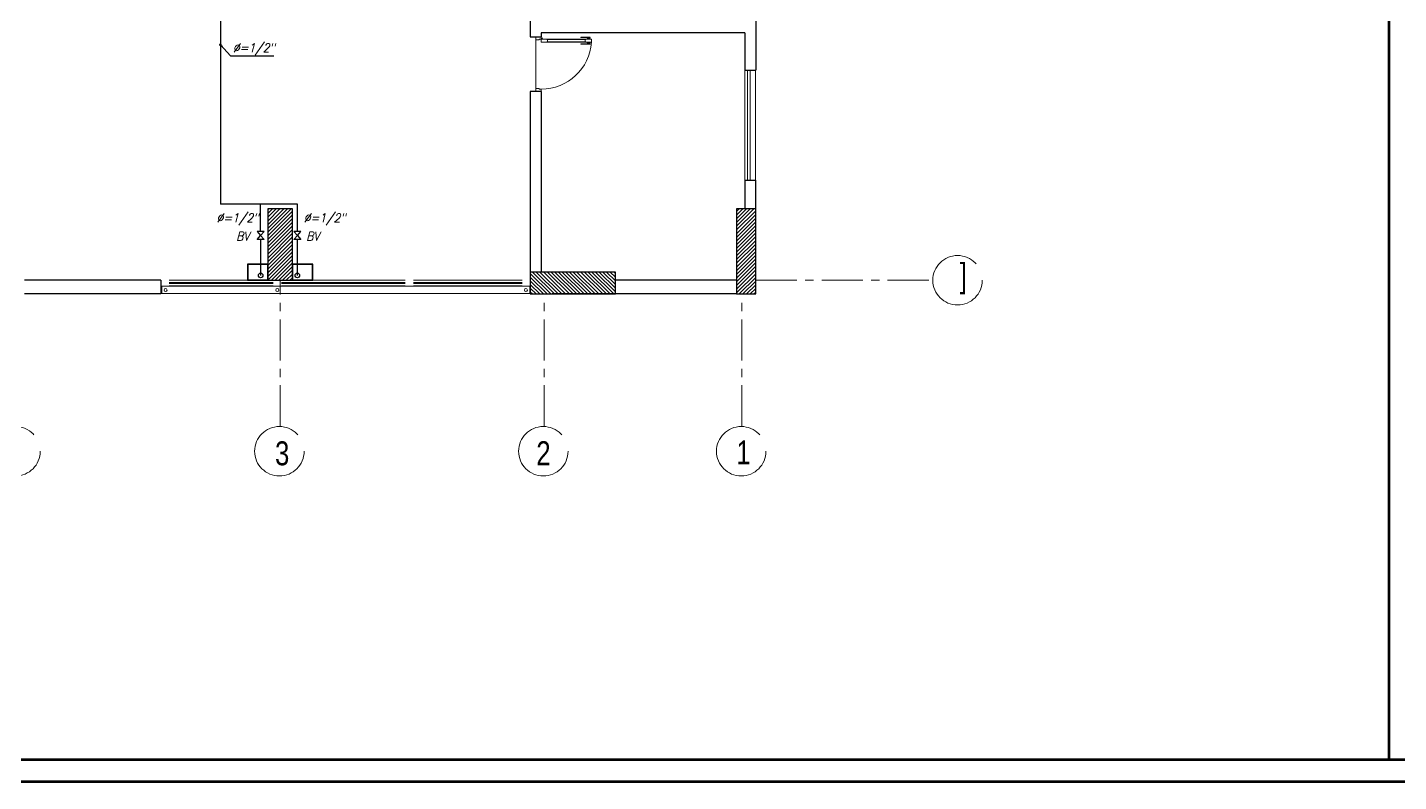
# Model space of a CAD drawing. Extents: x 847 to 949, y 518 to 813.
# Drawn here: x 902 to 926.94, y 741.24 to 754.96 of the extents above; entities that cross this region are included whole.
import ezdxf

# ---------------------------------------------------------------- set-up
doc = ezdxf.new("R2010")
doc.units = 0
doc.header["$MEASUREMENT"] = 0
doc.linetypes.add('CENTERX2', pattern=[4, 2.5, -0.5, 0.5, -0.5])
doc.layers.get('0').update_dxf_attribs({"linetype": 'CONTINUOUS', "lineweight": 30})
for name, color, linetype, lineweight in [('axis', 1, 'CENTERX2', 5), ('Column', 6, 'CONTINUOUS', 25), ('DOOR', 30, 'CONTINUOUS', 9), ('Elevation', 150, 'CONTINUOUS', 18), ('hatch', 252, 'CONTINUOUS', 9), ('R-SWTS-DET1', 1, 'CONTINUOUS', 5), ('txt in circle', 11, 'CONTINUOUS', 13), ('UG-BORDER', 20, 'CONTINUOUS', 80), ('Wall', 5, 'CONTINUOUS', 30), ('WINDOW', 4, 'CONTINUOUS', 5)]:
    doc.layers.add(name, color=color, linetype=linetype, lineweight=lineweight)
for name, color, linetype in [('LPGTX', 4, 'CONTINUOUS'), ('NG', 6, 'CONTINUOUS'), ('WOOD COL', 254, 'CONTINUOUS')]:
    doc.layers.add(name, color=color, linetype=linetype)
doc.styles.add('ROMANS', font='italic8.shx')
doc.styles.add('SOSA2', font='SOSA.shx', dxfattribs={"width": 0.8})
doc.dimstyles.get("Standard").update_dxf_attribs({"dimtxt": 0.12, "dimasz": 0.05, "dimexe": 0.18, "dimexo": 0.0625, "dimgap": 0.09, "dimtad": 0, "dimtih": 1, "dimtoh": 1, "dimzin": 0, "dimdsep": 46, "dimtxsty": 'Standard', "dimblk": 'DOT', "dimcen": 0.09, "dimadec": 0, "dimazin": 0, "dimtfac": 1, "dimtofl": 0, "dimtmove": 0, "dimatfit": 3, "dimldrblk": 'DOT', "dimfxl": 1, "dimtolj": 1, "dimtzin": 0, "dimarcsym": 0})
pattern_1 = [(45, (1093.753866770725, 436.0355226717799), (-0.0336759604540093, 0.0336759604540093), [])]

# ---------------------------------------------------------------- blocks, each defined once
blk = doc.blocks.new('d8')
at = {"layer": 'DOOR', "color": 252}
for p, q in [((32.11949057471932, -112.7480921357878), (32.11949057471932, -112.0481896781356)), ((32.12445321347209, -112.0481896781356), (32.12445321347209, -112.748092135788)), ((32.17111337731573, -112.0481896781356), (32.17111337731573, -112.7480921357878)), ((32.17607601606785, -112.7480921357878), (32.17607601606785, -112.0481896781353))]:
    blk.add_line(p, q, dxfattribs=at)
at = {"layer": 'DOOR', "color": 251}
blk.add_line((32.13112043701042, -112.9536329828703), (33.01999110287822, -112.9536329828703), dxfattribs=at)
at = {"layer": 'DOOR', "color": 1}
for points in [[(32.09162617243794, -112.137211430456), (32.0835986547513, -112.137211430456), (32.0835986547513, -111.9648679569864), (32.09162617243805, -111.9648679569864)], [(32.20394041834952, -112.137211430456), (32.21196793603632, -112.137211430456), (32.21196793603632, -111.9648679569862), (32.20394041834965, -111.9648679569862)], [(32.10334504411441, -111.9826758234901), (32.096911198511, -111.9826758234901), (32.096911198511, -112.0028984041054), (32.10334504411441, -112.0028984041054)], [(32.19222154667344, -111.9826758234901), (32.19865539227682, -111.9826758234901), (32.19865539227682, -112.0028984041054), (32.19222154667344, -112.0028984041054)]]:
    blk.add_lwpolyline(points, close=True, dxfattribs=at)
for points in [[(32.09162617243805, -111.9829640839593, -0.9999999999999998), (32.096911198511, -111.9829640839593), (32.096911198511, -111.9829640839593), (32.096911198511, -112.002610143636), (32.096911198511, -112.002610143636, -0.9999999999999998), (32.09162617243805, -112.002610143636), (32.09162617243805, -112.002610143636)], [(32.20394041834965, -111.9829640839593, 0.9999999999999998), (32.19865539227682, -111.9829640839593), (32.19865539227682, -111.9829640839593), (32.19865539227682, -112.0026101436362), (32.19865539227682, -112.0026101436362, 0.9999999999999998), (32.20394041834965, -112.0026101436362), (32.20394041834965, -112.0026101436362)]]:
    blk.add_lwpolyline(points, format="xyb", close=True, dxfattribs=at)
for points in [[(32.1088998255243, -112.0100383941915), (32.10334504411441, -112.0100383941915), (32.10334504411441, -111.9755358334042), (32.1088998255243, -111.9755358334042)], [(32.12000938834423, -112.0204157710859), (32.1088998255243, -112.0204157710859), (32.1088998255243, -111.9648679569862), (32.12000938834423, -111.9648679569862)], [(32.18666676526341, -112.0100383941908), (32.19222154667344, -112.0100383941908), (32.19222154667344, -111.975535833404), (32.18666676526357, -111.975535833404)]]:
    blk.add_lwpolyline(points, dxfattribs=at)
at = {"layer": 'DOOR', "color": 5}
for points in [[(32.12445321347209, -112.0426348967258), (32.12445321347209, -112.0537444595456), (32.17111337731561, -112.0537444595456), (32.17111337731561, -112.0426348967258), (32.17555720244376, -112.0426348967258), (32.17555720244376, -111.9426488313468), (32.17555720244376, -111.9426488313468), (32.12000938834433, -111.9426488313468), (32.12000938834433, -112.0426348967258)], [(32.07557139944827, -112.9536329828707), (32.07557113706436, -112.8536329825768), (32.12000938834383, -112.8536329825768), (32.12000965072765, -112.8915336456279), (32.13111921354742, -112.8915336456279), (32.13112043701042, -112.9536329828703)], [(32.12445321347185, -112.753646917198), (32.12445321347185, -112.742537354378), (32.17111337731524, -112.742537354378), (32.17111337731524, -112.753646917198), (32.17555720244334, -112.753646917198), (32.17555720244334, -112.8536329825768), (32.17555720244334, -112.8536329825768), (32.12000938834383, -112.8536329825768), (32.12000938834383, -112.753646917198)], [(33.07557139944875, -112.953632982871), (33.07557139923375, -112.8536329828921), (33.03099353957411, -112.8536329825773), (33.03099380195788, -112.8915336456279), (33.01988423913794, -112.8915336456279), (33.01999110287822, -112.9536329828703)]]:
    blk.add_lwpolyline(points, close=True, dxfattribs=at)
blk.add_lwpolyline([(32.17555720244376, -112.0204157710862), (32.18666676526341, -112.0204157710862), (32.18666676526341, -111.9648679569864), (32.17555720244376, -111.9648679569864)], dxfattribs=at)
for points in [[(32.12445321347209, -112.0531523168882), (32.12445321347209, -112.0531523168882, -0.9999999999999998), (32.12445321347209, -112.0432270393829)], [(32.17111337731561, -112.0531523168882), (32.17111337731561, -112.0531523168882, 0.9999999999999998), (32.17111337731561, -112.0432270393829)], [(32.12445321347185, -112.7431294970356), (32.12445321347185, -112.7431294970356, 0.9999999999999998), (32.12445321347185, -112.7530547745402)], [(32.17111337731524, -112.7431294970356), (32.17111337731524, -112.7431294970356, -0.9999999999999998), (32.17111337731524, -112.7530547745402)]]:
    blk.add_lwpolyline(points, format="xyb", close=True, dxfattribs=at)
blk.add_circle((32.10889982552379, -112.842523419757), 0.0111095628198811, dxfattribs=at)
at = {"layer": 'DOOR', "color": 252}
blk.add_arc((32.11820588788596, -112.8536329825768), 0.9127876516880132, 359.9999999999772, 86.39767896853148, dxfattribs=at)
blk = doc.blocks.new('A$C11ED6BD5')
at = {"layer": 'axis', "color": 0, "ltscale": 0.3}
for p, q in [((-8.650000000000317, -2.411147639998715), (-8.650000000000317, 0.2499999999998863)), ((-2.274e-13, 0.2499999999997726), (3.221713413324549, 0.2499999999997726)), ((-3.850000000000362, -2.411147639998715), (-3.850000000000362, -1.137e-13)), ((-0.2500000000004547, -2.411147639998715), (-0.2500000000004547, -1.137e-13))]:
    blk.add_line(p, q, dxfattribs=at)
at = {"layer": 'axis', "color": 0}
for centre in [(3.671713413324596, 0.2499999999997726), (-13.46343078568111, -2.860947166450272), (-8.66343078568093, -2.860947166450272), (-3.863430785680976, -2.860947166450272), (-0.2634307856808391, -2.860947166450272)]:
    blk.add_circle(centre, 0.45, dxfattribs=at)
at = {"layer": 'txt in circle', "color": 0, "ltscale": 0.01, "char_height": 0.4354560000000001, "attachment_point": 5, "style": 'SOSA2'}
for s, insert in [(']', (3.777156855930002, 0.2779492569161448)), ('3', (-8.612709467187415, -2.901906277912303)), ('2', (-3.860483004342539, -2.896986387921629)), ('1', (-0.2220841288913107, -2.883116545375628))]:
    blk.add_mtext(s, dxfattribs=dict(at, insert=insert))
blk = doc.blocks.new('M-ISV')
for p, q in [((0, -2.84e-14), (-0.9231360861167844, 0.7679999999999936)), ((-0.9231360861167844, 0.7679999999999936), (-0.9231360861167844, -0.7680000000000078)), ((0, -2.84e-14), (0.9231360861167844, 0.7679999999999936)), ((0.9231360861167844, 0.7679999999999936), (0.9231360861167844, -0.7680000000000078)), ((-0.9231360861167844, -0.7680000000000078), (0, -2.84e-14)), ((0.9231360861167844, -0.7680000000000078), (0, -2.84e-14))]:
    blk.add_line(p, q)
blk = doc.blocks.new('_Dot')
at = {"color": 0, "linetype": 'ByBlock', "lineweight": -2}
blk.add_line((-0.5, 0), (-1, 0), dxfattribs=at)
at = {"color": 0, "linetype": 'ByBlock', "const_width": 0.5}
blk.add_lwpolyline([(-0.25, 0, 1), (0.25, 0, 1)], format="xyb", close=True, dxfattribs=at)

msp = doc.modelspace()

# ---------------------------------------------------------------- hatches: boundary and pattern name
at = {"layer": 'hatch'}
h = msp.add_hatch(dxfattribs=at)
h.set_pattern_fill('ANSI31', color=252, scale=0.015, style=0)
h.set_pattern_definition(pattern_1)
h.paths.add_polyline_path([(906.3717068372063, 750.3575875132534), (906.8217068372063, 750.3575875132534), (906.8217068372063, 751.6575875132532), (906.3717068372063, 751.6575875132532)])
h = msp.add_hatch(dxfattribs=at)
h.set_pattern_fill('ANSI31', color=252, scale=0.015, style=0)
h.set_pattern_definition(pattern_1)
h.paths.add_polyline_path([(914.8967068372062, 750.1075875132531), (915.2467068372066, 750.1075875132531), (915.2467068372066, 751.6575875132532), (914.8967068372062, 751.6575875132532)])
h = msp.add_hatch(dxfattribs=at)
h.set_pattern_fill('ANSI31', color=252, scale=0.015, angle=-90.00000000000001, style=0)
h.set_pattern_definition([(315, (597.0746419957327, 567.9004275797339), (0.0336759604540093, 0.0336759604540093), [])])
h.paths.add_polyline_path([(911.1467068372062, 750.5075875132533), (911.1467068372062, 750.1075875132531), (912.6967068372064, 750.1075875132531), (912.6967068372064, 750.5075875132533)])

# ---------------------------------------------------------------- linework, layer by layer
at = {"layer": 'Column', "color": 252}
for points in [[(906.3717068372063, 750.3575875132534), (906.8217068372063, 750.3575875132534), (906.8217068372063, 751.6575875132532), (906.3717068372063, 751.6575875132532)], [(914.8967068372062, 750.1075875132531), (915.2467068372066, 750.1075875132531), (915.2467068372066, 751.6575875132532), (914.8967068372062, 751.6575875132532)], [(911.1467068372062, 750.5075875132533), (911.1467068372062, 750.1075875132531), (912.6967068372064, 750.1075875132531), (912.6967068372064, 750.5075875132533)]]:
    msp.add_lwpolyline(points, close=True, dxfattribs=at)
at = {"layer": 'Elevation', "color": 252, "linetype": 'Continuous'}
msp.add_line((915.2455014795099, 754.180745159694), (915.2455015159712, 752.1807451608312), dxfattribs=at)
at = {"layer": 'Elevation', "color": 252}
msp.add_lwpolyline([(904.4467068372056, 750.2475875132012), (911.1367068372057, 750.2475875132012), (911.1367068372057, 750.1175875131985), (904.4467068372056, 750.1175875131985)], close=True, dxfattribs=at)
for centre in [(904.512193684448, 750.1796322619377), (906.5467068372056, 750.1796322619377), (911.0674614640387, 750.1796322619377)]:
    msp.add_circle(centre, 0.0273321334278762, dxfattribs=at)
at = {"layer": 'NG'}
for p, q in [((905.5095126474793, 757.1082273877229), (905.5091219139612, 751.7405221306311)), ((906.9098455059913, 751.740415993333), (905.5091219139612, 751.7405221306311)), ((906.2421676690468, 751.2460187820456), (906.2422036614388, 751.7404645932531)), ((906.9098455059913, 751.2459701795053), (906.9098455059913, 751.740415993333)), ((906.24216229319, 751.0983170082637), (906.2421148034914, 750.4459268454834)), ((906.9098455059913, 750.4459268454834), (906.9098455059913, 751.0982684057236))]:
    msp.add_line(p, q, dxfattribs=at)
for points in [[(906.01056357036, 750.6509622325278), (906.3717068372063, 750.6509622325278), (906.3717068372063, 750.3575875132535), (906.01056357036, 750.3575875132535)], [(906.8217068372063, 750.6509622325309), (907.1828501040522, 750.6509622325309), (907.1828501040522, 750.3575875132565), (906.8217068372063, 750.3575875132565)]]:
    msp.add_lwpolyline(points, close=True, dxfattribs=at)
for centre in [(906.2421148034914, 750.4459268454834), (906.9098455059913, 750.4459268454834)]:
    msp.add_circle(centre, 0.0414533649298344, dxfattribs=at)
at = {"layer": 'UG-BORDER', "color": 7}
for p, q in [((926.7678876577992, 741.6407782707557), (926.7678876577992, 812.5318468982061)), ((847.7554464813247, 741.6407782707557), (942.9465151087766, 741.6407782707557)), ((847.3509807950525, 741.2363125844818), (943.3509807950524, 741.2363125844818))]:
    msp.add_line(p, q, dxfattribs=at)
at = {"layer": 'Wall', "color": 252, "linetype": 'Continuous'}
for p, q in [((915.2467069322033, 755.7393456882897), (915.246706596462, 754.1807451597498)), ((915.0473949121026, 754.8575875116173), (911.3467070995897, 754.8575875174229)), ((915.0467071729724, 754.8575875192432), (911.346707428168, 754.8575875192432)), ((915.0467068372304, 754.8575875192432), (915.0467068372304, 754.1807451642853)), ((915.0467068372313, 754.1807451642853), (915.2455014795099, 754.1807451642853)), ((911.3448892571948, 753.7890691084203), (911.1467070994679, 753.7890691084203)), ((911.1467070994679, 753.7890691084197), (911.1467070996337, 750.481427251562)), ((915.0467068372313, 752.1807451654228), (915.0467068372313, 751.6575875132532)), ((915.0467068372313, 752.1807451654228), (915.0467068372313, 751.6575875132532)), ((915.0467068372313, 752.1807451654228), (915.0467068372313, 751.6575875132532)), ((915.0467068372313, 752.1807451654228), (915.2455015159712, 752.1807451654228)), ((915.2455015159712, 752.1807451608092), (915.2455015159712, 751.6575875132532)), ((904.4267068372056, 750.3575875132503), (901.9467068372056, 750.3575875132503)), ((904.4267068372056, 750.3575875132535), (904.4267068372056, 750.1075875132502)), ((914.8967067325802, 750.3575875132534), (912.6967068372056, 750.3575875132534)), ((904.4267068372056, 750.1075875132502), (901.9467068372056, 750.1075875132502)), ((914.8967068372057, 750.1075875132531), (911.5467068372052, 750.1075875132531))]:
    msp.add_line(p, q, dxfattribs=at)
for points in [[(911.1467071139664, 758.3575875132531), (911.1434949086951, 754.7890691112772), (911.3467060986426, 754.7890693679436)], [(911.3467070995897, 754.8575875192432), (911.3467060986426, 754.7890693679436)], [(911.346707099468, 753.7890693679458), (911.346707099632, 750.5075875132533)]]:
    msp.add_lwpolyline(points, dxfattribs=at)
at = {"layer": 'WINDOW', "color": 252}
for p, q in [((915.0467068372313, 754.1807451642853), (915.0467068372313, 752.1807451654228)), ((915.0948587732936, 754.1807451642853), (915.0948587732936, 752.1807451654228)), ((915.1448587732964, 754.1807451642853), (915.1448587732964, 752.1807451654228))]:
    msp.add_line(p, q, dxfattribs=at)
at = {"layer": 'WINDOW', "color": 252, "linetype": 'Continuous'}
for p, q in [((906.3717068372057, 750.3575875132535), (904.5767068372056, 750.3575875132535)), ((906.4717068372056, 750.3175875132531), (904.5767068372056, 750.3175875132531)), ((906.4717068372056, 750.2975875132532), (904.5767068372056, 750.2975875132532)), ((906.4717068372056, 750.2575875132533), (904.5767068372056, 750.2575875132533)), ((908.8717068372052, 750.3575875132562), (906.6217068372057, 750.3575875132531)), ((908.8717068372052, 750.3175875132558), (906.6217068372052, 750.3175875132558)), ((908.8717068372052, 750.2975875132558), (906.6217068372052, 750.2975875132558)), ((908.8717068372052, 750.2575875132563), (906.6217068372052, 750.2575875132563)), ((910.9967068372057, 750.3575875132535), (909.0217068372052, 750.3575875132535)), ((910.9967068372057, 750.3175875132531), (909.0217068372052, 750.3175875132531)), ((910.9967068372057, 750.2975875132532), (909.0217068372052, 750.2975875132532)), ((910.9967068372057, 750.2575875132533), (909.0217068372052, 750.2575875132533))]:
    msp.add_line(p, q, dxfattribs=at)
at = {"layer": 'WOOD COL', "const_width": 0.025}
for points in [[(906.01056357036, 750.6509622325278), (906.3717068372063, 750.6509622325278), (906.3717068372063, 750.3575875132535), (906.01056357036, 750.3575875132535), (906.01056357036, 750.6509622325278)], [(906.8217068372063, 750.6509622325309), (907.1828501040522, 750.6509622325309), (907.1828501040522, 750.3575875132565), (906.8217068372063, 750.3575875132565), (906.8217068372063, 750.6509622325309)]]:
    msp.add_lwpolyline(points, dxfattribs=at)

# ---------------------------------------------------------------- block references
at = {"layer": 'axis', "color": 252}
msp.add_blockref('A$C11ED6BD5', (915.2467068372066, 750.1075875132531), dxfattribs=at)
at = {"layer": 'NG', "xscale": -0.0800000000017463, "yscale": 0.0800000000017463, "zscale": 0.08, "rotation": 270}
for p in [(906.2421676690468, 751.1721678951546), (906.9098455059913, 751.1721192926145)]:
    msp.add_blockref('M-ISV', p, dxfattribs=at)
at = {"layer": 'R-SWTS-DET1', "color": 252, "linetype": 'Continuous', "rotation": 270}
for p in [(1024.200340082166, 786.8646407673945), (1024.200340082166, 786.8646407673943)]:
    msp.add_blockref('d8', p, dxfattribs=at)

# ---------------------------------------------------------------- texts
at = {"layer": 'LPGTX', "style": 'ROMANS', "width": 0.9}
for s, p in [('%%C=1/2"', (905.7369434487345, 754.5073291987331)), ('%%C=1/2"', (905.4406037783716, 751.4137890573585)), ('%%C=1/2"', (907.0266914534019, 751.4137890573585)), ('BV', (905.7978572502712, 751.0796085527658)), ('BV', (907.072165870054, 751.0795599502255))]:
    msp.add_text(s, height=0.16, dxfattribs=at).set_placement(p)

# ---------------------------------------------------------------- leaders
at = {"layer": 'NG', "color": 5}
msp.add_leader([(905.5104140205801, 754.6419738820874), (905.6932441831516, 754.437575260248), (906.4820629771292, 754.437575260248)], dimstyle='Standard', override={"dimgap": 0.09, "dimtad": 0}, dxfattribs=at)

doc.saveas('drawing.dxf')
